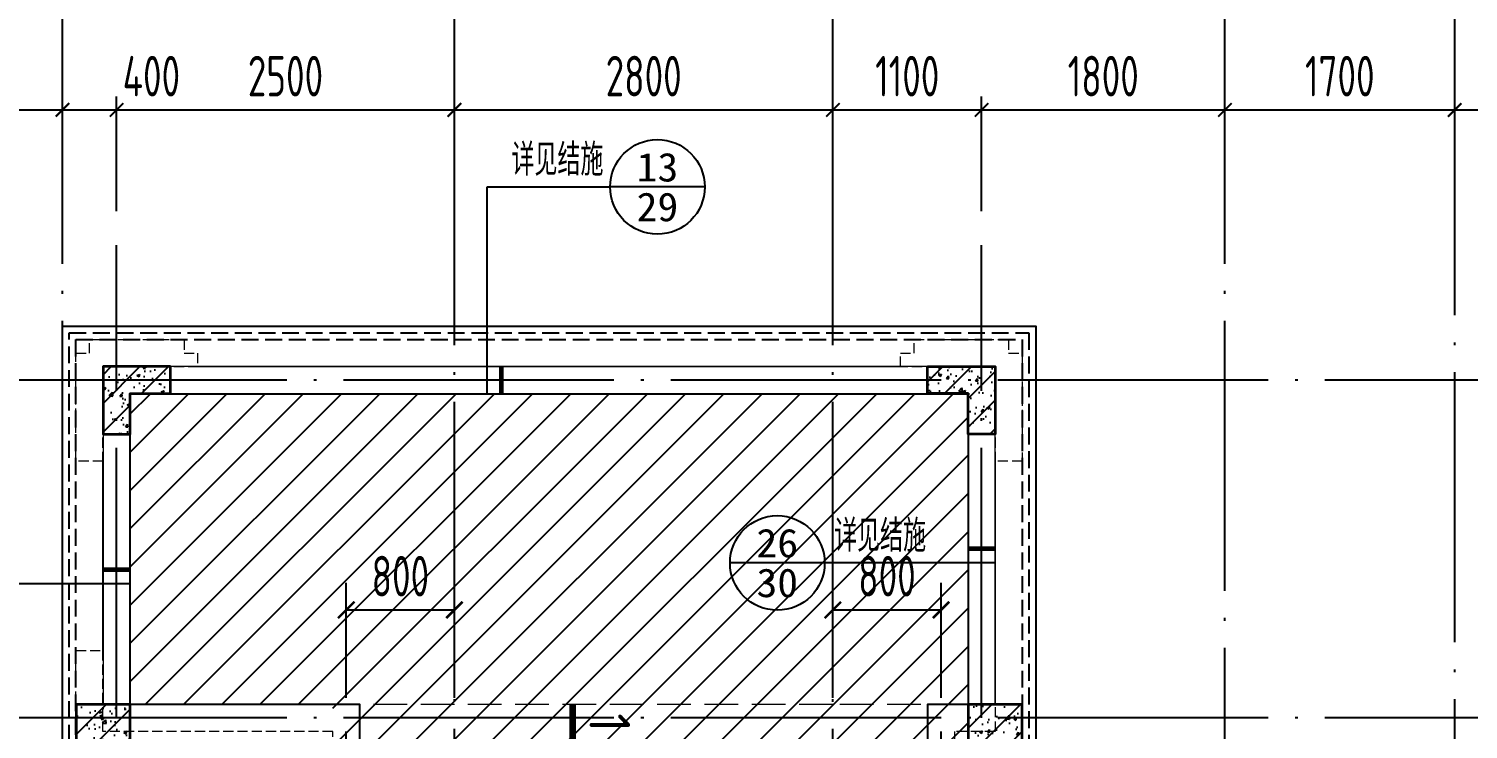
# Model space of a CAD drawing. Extents: x -1307975 to -76406, y -96289 to 379359.
# Drawn here: x -850885 to -840236, y 290385 to 295569 of the extents above; entities that cross this region are included whole.
import ezdxf
from ezdxf.enums import TextEntityAlignment as Align

# ---------------------------------------------------------------- set-up
doc = ezdxf.new("R2010")
doc.units = 0
doc.header["$LTSCALE"] = 1000
for name, pattern in [('__DASH', [0.35, 0.25, -0.1]), ('DASH', [0.35, 0.25, -0.1]), ('DOTE', [2.42, 2, -0.2, 0.02, -0.2])]:
    doc.linetypes.add(name, pattern=pattern)
doc.layers.get('0').update_dxf_attribs({"linetype": 'CONTINUOUS'})
doc.layers.get('DEFPOINTS').update_dxf_attribs({"linetype": 'CONTINUOUS'})
for name, color, linetype in [('A-AXIS', 1, 'CONTINUOUS'), ('A-DOTE', 10, 'DOTE'), ('DIM_IDEN', 67, 'CONTINUOUS'), ('PUB_TEXT', 2, 'CONTINUOUS'), ('ROOF', 183, 'CONTINUOUS'), ('S-B板填充', 251, 'CONTINUOUS'), ('S-L主梁线', 4, 'DASH'), ('S-Q墙填充', 252, 'CONTINUOUS'), ('S-Q墙标注', 3, 'CONTINUOUS'), ('S-Y一般标注', 3, 'CONTINUOUS'), ('S-Z柱填充', 252, 'CONTINUOUS'), ('S-Z柱实线', 6, 'CONTINUOUS'), ('THICK', 6, 'CONTINUOUS')]:
    doc.layers.add(name, color=color, linetype=linetype)
doc.layers.add('平面-看线', color=45, linetype='CONTINUOUS', lineweight=15)
doc.styles.add('_TCH_AXIS', font='COMPLEX', dxfattribs={"bigfont": 'GBCBIG'})
doc.styles.add('_TCH_LABEL', font='simhei.ttf')
doc.styles.add('TSSD_DIMENSION', font='Tssdeng.shx', dxfattribs={"width": 0.7, "bigfont": 'tssdchn.shx'})
doc.styles.add('TSSD_Label', font='Tssdeng.shx', dxfattribs={"width": 0.7, "bigfont": 'hztxt.shx'})
doc.styles.add('TSSD_REIN', font='tssdeng.shx', dxfattribs={"width": 0.7, "height": 300, "bigfont": 'tssdchn.shx'})
doc.styles.add('结构文字', font='zstxt.shx', dxfattribs={"width": 0.7, "bigfont": 'zshz.shx'})
doc.dimstyles.new('STRUCK', dxfattribs={"dimtxt": 400, "dimasz": 121, "dimexe": 200, "dimexo": 150, "dimgap": 115, "dimtad": 1, "dimdec": 0, "dimdsep": 46, "dimtxsty": '结构文字', "dimblk": 'ARCHTICK', "dimcen": 400, "dimclrd": 3, "dimclre": 3, "dimclrt": 7, "dimadec": 0, "dimazin": 0, "dimtfac": 1, "dimtdec": 0, "dimtix": 1, "dimtmove": 2, "dimatfit": 3, "dimldrblk": '_DIMX', "dimfxl": 1, "dimtolj": 1, "dimtzin": 0, "dimarcsym": 0})
doc.dimstyles.new('TSSD_100_100', dxfattribs={"dimtxt": 300, "dimasz": 100, "dimexe": 100, "dimexo": 250, "dimgap": 100, "dimtad": 1, "dimdec": 0, "dimzin": 0, "dimdsep": 46, "dimtxsty": 'TSSD_DIMENSION', "dimblk": 'ARCHTICK', "dimcen": 0, "dimdle": 100, "dimclrt": 7, "dimadec": 0, "dimazin": 0, "dimtfac": 1, "dimtdec": 0, "dimtix": 1, "dimtmove": 2, "dimatfit": 3, "dimldrblk": 'ARCHTICK', "dimfxl": 1, "dimtolj": 1, "dimtzin": 0, "dimarcsym": 0})
pattern_1 = [(50, (46738.58, -83346.06), (215.17805, -18.82564), [22.5, -247.5]), (355, (46738.58, -83346.06), (-41.6254, 225.65764), [18, -198]), (100.4514, (46756.5, -83347.63), (173.55281, 206.83186), [19.12206, -210.34263]), (46.1842, (46738.58, -83286.06), (320.1723, -49.6557), [33.75, -371.25]), (96.6356, (46765.26, -83290.2), (280.3988, 292.23536), [28.6831, -315.5139]), (351.1842, (46738.58, -83286.06), (280.3986, 292.2356), [27, -297]), (21, (46768.58, -83301.06), (179.07212, -120.78567), [22.5, -247.5]), (326, (46768.58, -83301.06), (72.9946, 217.545), [18, -198]), (71.4514, (46783.5, -83311.13), (252.0668, 96.75915), [19.12206, -210.34263]), (37.5, (46738.58, -83346.06), (3.647957, 99.868156), [0, -195.6, 0, -201, 0, -198.75]), (7.5, (46738.58, -83346.06), (78.92086, 118.32351), [0, -114.6, 0, -191.1, 0, -75.75]), (327.5, (46671.68, -83346.06), (160.14673, -6.76646), [0, -75, 0, -234, 0, -310.5]), (317.5, (46641.68, -83346.06), (174.95585, 30.0315), [0, -97.5, 0, -155.4, 0, -220.5]), (45, (46738.58, -83346.06), (-106.06602, 106.06602), [])]

# ---------------------------------------------------------------- blocks, each defined once
blk = doc.blocks.new('_ArchTick')
at = {"color": 0, "linetype": 'ByBlock', "const_width": 0.15}
blk.add_lwpolyline([(-0.5, -0.5), (0.5, 0.5)], dxfattribs=at)
blk = doc.blocks.new('*D193')
at = {"layer": 'DEFPOINTS', "color": 0, "transparency": 16777216}
for p in [(12800, 22100), (11100, 21100), (12800, 21100)]:
    blk.add_point(p, dxfattribs=at)
at = {"layer": 'S-Y一般标注', "color": 0, "lineweight": -2, "transparency": 16777216}
for p, q in [((11100, 21350), (11100, 22200)), ((12800, 21350), (12800, 22200)), ((11000, 22100), (12900, 22100))]:
    blk.add_line(p, q, dxfattribs=at)
at = {"layer": 'S-Y一般标注', "color": 0, "lineweight": -2, "transparency": 16777216, "xscale": 100, "yscale": 100, "zscale": 100, "rotation": 180}
blk.add_blockref('_ArchTick', (11100, 22100), dxfattribs=at)
at = {"layer": 'S-Y一般标注', "color": 0, "lineweight": -2, "transparency": 16777216, "xscale": 100, "yscale": 100, "zscale": 100}
blk.add_blockref('_ArchTick', (12800, 22100), dxfattribs=at)
at = {"layer": 'S-Y一般标注', "color": 7, "transparency": 16777216, "insert": (11950, 22350), "char_height": 300, "attachment_point": 5, "style": 'TSSD_DIMENSION'}
blk.add_mtext('\\A1;1700', dxfattribs=at)
blk = doc.blocks.new('*D194')
at = {"layer": 'DEFPOINTS', "color": 0, "transparency": 16777216}
for p in [(13200, 22100), (12800, 21100), (13200, 21100)]:
    blk.add_point(p, dxfattribs=at)
at = {"layer": 'S-Y一般标注', "color": 0, "lineweight": -2, "transparency": 16777216}
for p, q in [((12800, 21350), (12800, 22200)), ((13200, 21350), (13200, 22200)), ((12700, 22100), (13300, 22100))]:
    blk.add_line(p, q, dxfattribs=at)
at = {"layer": 'S-Y一般标注', "color": 0, "lineweight": -2, "transparency": 16777216, "xscale": 100, "yscale": 100, "zscale": 100, "rotation": 180}
blk.add_blockref('_ArchTick', (12800, 22100), dxfattribs=at)
at = {"layer": 'S-Y一般标注', "color": 0, "lineweight": -2, "transparency": 16777216, "xscale": 100, "yscale": 100, "zscale": 100}
blk.add_blockref('_ArchTick', (13200, 22100), dxfattribs=at)
at = {"layer": 'S-Y一般标注', "color": 7, "transparency": 16777216, "insert": (13458, 22350), "char_height": 300, "attachment_point": 5, "style": 'TSSD_DIMENSION'}
blk.add_mtext('\\A1;400', dxfattribs=at)
blk = doc.blocks.new('*D195')
at = {"layer": 'DEFPOINTS', "color": 0, "transparency": 16777216}
for p in [(18500, 22100), (15700, 21100), (18500, 21100)]:
    blk.add_point(p, dxfattribs=at)
at = {"layer": 'S-Y一般标注', "color": 0, "lineweight": -2, "transparency": 16777216}
for p, q in [((15700, 21350), (15700, 22200)), ((18500, 21350), (18500, 22200)), ((15600, 22100), (18600, 22100))]:
    blk.add_line(p, q, dxfattribs=at)
at = {"layer": 'S-Y一般标注', "color": 0, "lineweight": -2, "transparency": 16777216, "xscale": 100, "yscale": 100, "zscale": 100, "rotation": 180}
blk.add_blockref('_ArchTick', (15700, 22100), dxfattribs=at)
at = {"layer": 'S-Y一般标注', "color": 0, "lineweight": -2, "transparency": 16777216, "xscale": 100, "yscale": 100, "zscale": 100}
blk.add_blockref('_ArchTick', (18500, 22100), dxfattribs=at)
at = {"layer": 'S-Y一般标注', "color": 7, "transparency": 16777216, "insert": (17100, 22350), "char_height": 300, "attachment_point": 5, "style": 'TSSD_DIMENSION'}
blk.add_mtext('\\A1;2800', dxfattribs=at)
blk = doc.blocks.new('*D196')
at = {"layer": 'DEFPOINTS', "color": 0, "transparency": 16777216}
for p in [(19600, 22100), (18500, 21100), (19600, 21100)]:
    blk.add_point(p, dxfattribs=at)
at = {"layer": 'S-Y一般标注', "color": 0, "lineweight": -2, "transparency": 16777216}
for p, q in [((18500, 21350), (18500, 22200)), ((19600, 21350), (19600, 22200)), ((18400, 22100), (19700, 22100))]:
    blk.add_line(p, q, dxfattribs=at)
at = {"layer": 'S-Y一般标注', "color": 0, "lineweight": -2, "transparency": 16777216, "xscale": 100, "yscale": 100, "zscale": 100, "rotation": 180}
blk.add_blockref('_ArchTick', (18500, 22100), dxfattribs=at)
at = {"layer": 'S-Y一般标注', "color": 0, "lineweight": -2, "transparency": 16777216, "xscale": 100, "yscale": 100, "zscale": 100}
blk.add_blockref('_ArchTick', (19600, 22100), dxfattribs=at)
at = {"layer": 'S-Y一般标注', "color": 7, "transparency": 16777216, "insert": (19050, 22350), "char_height": 300, "attachment_point": 5, "style": 'TSSD_DIMENSION'}
blk.add_mtext('\\A1;1100', dxfattribs=at)
blk = doc.blocks.new('*D197')
at = {"layer": 'DEFPOINTS', "color": 0, "transparency": 16777216}
for p in [(23100, 22100), (21400, 21100), (23100, 21100)]:
    blk.add_point(p, dxfattribs=at)
at = {"layer": 'S-Y一般标注', "color": 0, "lineweight": -2, "transparency": 16777216}
for p, q in [((21400, 21350), (21400, 22200)), ((23100, 21350), (23100, 22200)), ((21300, 22100), (23200, 22100))]:
    blk.add_line(p, q, dxfattribs=at)
at = {"layer": 'S-Y一般标注', "color": 0, "lineweight": -2, "transparency": 16777216, "xscale": 100, "yscale": 100, "zscale": 100, "rotation": 180}
blk.add_blockref('_ArchTick', (21400, 22100), dxfattribs=at)
at = {"layer": 'S-Y一般标注', "color": 0, "lineweight": -2, "transparency": 16777216, "xscale": 100, "yscale": 100, "zscale": 100}
blk.add_blockref('_ArchTick', (23100, 22100), dxfattribs=at)
at = {"layer": 'S-Y一般标注', "color": 7, "transparency": 16777216, "insert": (22250, 22350), "char_height": 300, "attachment_point": 5, "style": 'TSSD_DIMENSION'}
blk.add_mtext('\\A1;1700', dxfattribs=at)
blk = doc.blocks.new('*D198')
at = {"layer": 'DEFPOINTS', "color": 0, "transparency": 16777216}
for p in [(24900, 22100), (23100, 21100), (24900, 21100)]:
    blk.add_point(p, dxfattribs=at)
at = {"layer": 'S-Y一般标注', "color": 0, "lineweight": -2, "transparency": 16777216}
for p, q in [((23100, 21350), (23100, 22200)), ((24900, 21350), (24900, 22200)), ((23000, 22100), (25000, 22100))]:
    blk.add_line(p, q, dxfattribs=at)
at = {"layer": 'S-Y一般标注', "color": 0, "lineweight": -2, "transparency": 16777216, "xscale": 100, "yscale": 100, "zscale": 100, "rotation": 180}
blk.add_blockref('_ArchTick', (23100, 22100), dxfattribs=at)
at = {"layer": 'S-Y一般标注', "color": 0, "lineweight": -2, "transparency": 16777216, "xscale": 100, "yscale": 100, "zscale": 100}
blk.add_blockref('_ArchTick', (24900, 22100), dxfattribs=at)
at = {"layer": 'S-Y一般标注', "color": 7, "transparency": 16777216, "insert": (24000, 22350), "char_height": 300, "attachment_point": 5, "style": 'TSSD_DIMENSION'}
blk.add_mtext('\\A1;1800', dxfattribs=at)
blk = doc.blocks.new('*D225')
at = {"layer": 'DEFPOINTS', "color": 0, "transparency": 16777216}
for p in [(15700, 22100), (13200, 21100), (15700, 21100)]:
    blk.add_point(p, dxfattribs=at)
at = {"layer": 'S-Y一般标注', "color": 0, "lineweight": -2, "transparency": 16777216}
for p, q in [((13200, 21350), (13200, 22200)), ((15700, 21350), (15700, 22200)), ((13100, 22100), (15800, 22100))]:
    blk.add_line(p, q, dxfattribs=at)
at = {"layer": 'S-Y一般标注', "color": 0, "lineweight": -2, "transparency": 16777216, "xscale": 100, "yscale": 100, "zscale": 100, "rotation": 180}
blk.add_blockref('_ArchTick', (13200, 22100), dxfattribs=at)
at = {"layer": 'S-Y一般标注', "color": 0, "lineweight": -2, "transparency": 16777216, "xscale": 100, "yscale": 100, "zscale": 100}
blk.add_blockref('_ArchTick', (15700, 22100), dxfattribs=at)
at = {"layer": 'S-Y一般标注', "color": 7, "transparency": 16777216, "insert": (14450, 22350), "char_height": 300, "attachment_point": 5, "style": 'TSSD_DIMENSION'}
blk.add_mtext('\\A1;2500', dxfattribs=at)
blk = doc.blocks.new('*D226')
at = {"layer": 'DEFPOINTS', "color": 0, "transparency": 16777216}
for p in [(21400, 22100), (19600, 21100), (21400, 21100)]:
    blk.add_point(p, dxfattribs=at)
at = {"layer": 'S-Y一般标注', "color": 0, "lineweight": -2, "transparency": 16777216}
for p, q in [((19600, 21350), (19600, 22200)), ((21400, 21350), (21400, 22200)), ((19500, 22100), (21500, 22100))]:
    blk.add_line(p, q, dxfattribs=at)
at = {"layer": 'S-Y一般标注', "color": 0, "lineweight": -2, "transparency": 16777216, "xscale": 100, "yscale": 100, "zscale": 100, "rotation": 180}
blk.add_blockref('_ArchTick', (19600, 22100), dxfattribs=at)
at = {"layer": 'S-Y一般标注', "color": 0, "lineweight": -2, "transparency": 16777216, "xscale": 100, "yscale": 100, "zscale": 100}
blk.add_blockref('_ArchTick', (21400, 22100), dxfattribs=at)
at = {"layer": 'S-Y一般标注', "color": 7, "transparency": 16777216, "insert": (20500, 22350), "char_height": 300, "attachment_point": 5, "style": 'TSSD_DIMENSION'}
blk.add_mtext('\\A1;1800', dxfattribs=at)
blk = doc.blocks.new('20210729.03492876')
at = {"layer": 'ROOF', "ltscale": 0.8}
for points in [[(10500, 13200), (8500, 13200), (8500, 16500), (15700, 16500), (15700, 12900), (15100, 12900)], [(10700, 13250), (10700, 13700), (9000, 13700), (9000, 16000), (15200, 16000), (15200, 13700), (14900, 13700), (14900, 13250)]]:
    blk.add_lwpolyline(points, dxfattribs=at)
at = {"layer": 'ROOF', "linetype": '__DASH', "ltscale": 0.5}
for points in [[(10500, 13250), (8550, 13250), (8550, 16450), (15650, 16450), (15650, 12950), (15100, 12950)], [(10500, 13300), (8600, 13300), (8600, 16400), (15600, 16400), (15600, 13000), (15100, 13000)]]:
    blk.add_lwpolyline(points, dxfattribs=at)
at = {"layer": '平面-看线', "linetype": 'DASH', "ltscale": 0.3}
for points in [[(8600, 13300), (8600, 14100), (8800, 14100), (8800, 15500), (8600, 15500), (8600, 16300), (8700, 16300), (8700, 16400), (8990, 16400), (8990, 16400), (9110, 16400), (9110, 16400), (9400, 16400), (9400, 16300), (9500, 16300), (9500, 16200), (14700, 16200), (14700, 16300), (14800, 16300), (14800, 16400), (15090, 16400), (15090, 16400), (15210, 16400), (15210, 16400), (15500, 16400), (15500, 16300), (15600, 16300), (15600, 15500), (15400, 15500), (15400, 13700), (15600, 13700), (15600, 13000)], [(10500, 13250), (10500, 13500), (8800, 13500), (8800, 16200), (15400, 16200), (15400, 13500), (15100, 13500), (15100, 13250)]]:
    blk.add_lwpolyline(points, dxfattribs=at)
blk = doc.blocks.new('20210807.15313138')
at = {"layer": 'S-Z柱填充'}
h = blk.add_hatch(dxfattribs=at)
h.set_pattern_fill('ARMORED', color=256, scale=30, style=0)
h.set_pattern_definition(pattern_1)
h.paths.add_polyline_path([(70016, 72540), (69516, 72540), (69516, 72040), (69716, 72040), (69716, 72340), (70016, 72340)])
h = blk.add_hatch(dxfattribs=at)
h.set_pattern_fill('ARMORED', color=256, scale=30, style=0)
h.set_pattern_definition(pattern_1)
h.paths.add_polyline_path([(75616, 72540), (76116, 72540), (76116, 72040), (75916, 72040), (75916, 72340), (75616, 72340)])
h = blk.add_hatch(dxfattribs=at)
h.set_pattern_fill('ARMORED', color=256, scale=30, style=0)
h.set_pattern_definition([(50, (-310092.94, 38050.78), (215.178055, -18.82564), [22.5, -247.5]), (355, (-310092.94, 38050.78), (-41.6254, 225.65764), [18, -198]), (100.4514, (-310075.01, 38049.2), (173.55281, 206.83186), [19.12206, -210.34263]), (46.1842, (-310092.94, 38110.78), (320.17231, -49.6557), [33.75, -371.25]), (96.6356, (-310066.26, 38106.64), (280.3988, 292.23536), [28.6831, -315.5139]), (351.1842, (-310092.94, 38110.78), (280.39858, 292.23558), [27, -297]), (21, (-310062.94, 38095.78), (179.072116, -120.78567), [22.5, -247.5]), (326, (-310062.94, 38095.78), (72.9946, 217.54501), [18, -198]), (71.4514, (-310048.02, 38085.71), (252.06679, 96.75915), [19.12206, -210.34263]), (37.5, (-310092.945, 38050.78), (3.647957, 99.868156), [0, -195.6, 0, -201, 0, -198.75]), (7.5, (-310092.94, 38050.78), (78.92086, 118.323514), [0, -114.6, 0, -191.1, 0, -75.75]), (327.5, (-310159.845, 38050.78), (160.146731, -6.766462), [0, -75, 0, -234, 0, -310.5]), (317.5, (-310189.84, 38050.78), (174.95585, 30.031495), [0, -97.5, 0, -155.4, 0, -220.5]), (45, (-310092.94, 38050.78), (-106.06602, 106.06602), [])])
h.paths.add_polyline_path([(69716, 70040), (69316, 70040), (69316, 69640), (69716, 69640)])
h = blk.add_hatch(dxfattribs=at)
h.set_pattern_fill('ARMORED', color=256, scale=30, style=0)
h.set_pattern_definition([(50, (-309692.94, 38050.78), (215.178055, -18.82564), [22.5, -247.5]), (355, (-309692.94, 38050.78), (-41.6254, 225.65764), [18, -198]), (100.4514, (-309675.01, 38049.21), (173.55281, 206.83186), [19.12206, -210.34263]), (46.1842, (-309692.94, 38110.78), (320.17231, -49.6557), [33.75, -371.25]), (96.6356, (-309666.26, 38106.64), (280.3988, 292.23536), [28.6831, -315.5139]), (351.1842, (-309692.94, 38110.78), (280.39858, 292.23558), [27, -297]), (21, (-309662.94, 38095.78), (179.072116, -120.78567), [22.5, -247.5]), (326, (-309662.94, 38095.78), (72.9946, 217.54501), [18, -198]), (71.4514, (-309648.02, 38085.71), (252.06679, 96.75915), [19.12206, -210.34263]), (37.5, (-309692.945, 38050.78), (3.647957, 99.868156), [0, -195.6, 0, -201, 0, -198.75]), (7.5, (-309692.94, 38050.78), (78.92086, 118.323514), [0, -114.6, 0, -191.1, 0, -75.75]), (327.5, (-309759.845, 38050.78), (160.146731, -6.766462), [0, -75, 0, -234, 0, -310.5]), (317.5, (-309789.84, 38050.78), (174.95585, 30.031495), [0, -97.5, 0, -155.4, 0, -220.5]), (45, (-309692.94, 38050.78), (-106.06602, 106.06602), [])])
h.paths.add_polyline_path([(76316, 70040), (75916, 70040), (75916, 69640), (76316, 69640)])
at = {"layer": 'S-L主梁线', "linetype": 'ByBlock', "lineweight": 18}
for p, q in [((75716, 72540), (70016, 72540)), ((76116, 70040), (76116, 72140)), ((69516, 72040), (69516, 70040))]:
    blk.add_line(p, q, dxfattribs=at)
at = {"layer": 'S-L主梁线', "linetype": 'DASH', "lineweight": 18}
for p, q in [((70016, 72340), (75716, 72340)), ((75916, 72140), (75916, 70040)), ((69716, 70040), (69716, 72040)), ((71315, 70040), (69716, 70040)), ((72116, 70040), (71315, 70040)), ((74915, 70040), (72116, 70040)), ((75916, 70040), (74915, 70040))]:
    blk.add_line(p, q, dxfattribs=at)
at = {"layer": 'S-Z柱实线', "lineweight": 35}
for points in [[(70016, 72540), (69516, 72540), (69516, 72040), (69716, 72040), (69716, 72340), (70016, 72340), (70016, 72540)], [(75616, 72540), (76116, 72540), (76116, 72040), (75916, 72040), (75916, 72340), (75616, 72340), (75616, 72540)]]:
    blk.add_lwpolyline(points, dxfattribs=at)
for points in [[(69716, 70040), (69316, 70040), (69316, 69640), (69716, 69640)], [(76316, 70040), (75916, 70040), (75916, 69640), (76316, 69640)]]:
    blk.add_lwpolyline(points, close=True, dxfattribs=at)
blk = doc.blocks.new('*D972')
at = {"layer": 'DEFPOINTS', "color": 0, "transparency": 16777216}
for p in [(-847736, 291268), (-848536, 290468), (-847736, 290468)]:
    blk.add_point(p, dxfattribs=at)
at = {"layer": 'S-Q墙标注', "color": 3, "lineweight": -2, "transparency": 16777216}
for p, q in [((-848536, 290618), (-848536, 291468)), ((-847736, 290618), (-847736, 291468)), ((-848536, 291268), (-847736, 291268))]:
    blk.add_line(p, q, dxfattribs=at)
at = {"layer": 'S-Q墙标注', "color": 3, "lineweight": -2, "transparency": 16777216, "xscale": 121, "yscale": 121, "zscale": 121, "rotation": 180}
blk.add_blockref('_ArchTick', (-848536, 291268), dxfattribs=at)
at = {"layer": 'S-Q墙标注', "color": 3, "lineweight": -2, "transparency": 16777216, "xscale": 121, "yscale": 121, "zscale": 121}
blk.add_blockref('_ArchTick', (-847736, 291268), dxfattribs=at)
at = {"layer": 'S-Q墙标注', "color": 7, "transparency": 16777216, "insert": (-848136, 291518), "char_height": 300, "attachment_point": 5, "style": 'TSSD_REIN'}
blk.add_mtext('\\A1;800', dxfattribs=at)
blk = doc.blocks.new('_DIMX')
blk.add_line((-150, 0), (150, 0))
at = {"const_width": 50}
blk.add_lwpolyline([(-70, -70), (70, 70)], dxfattribs=at)
blk = doc.blocks.new('*D973')
at = {"layer": 'DEFPOINTS', "color": 0, "transparency": 16777216}
for p in [(-844136, 291268), (-844936, 290468), (-844136, 290468)]:
    blk.add_point(p, dxfattribs=at)
at = {"layer": 'S-Q墙标注', "color": 3, "lineweight": -2, "transparency": 16777216}
for p, q in [((-844936, 290618), (-844936, 291468)), ((-844136, 290618), (-844136, 291468)), ((-844936, 291268), (-844136, 291268))]:
    blk.add_line(p, q, dxfattribs=at)
at = {"layer": 'S-Q墙标注', "color": 3, "lineweight": -2, "transparency": 16777216, "xscale": 121, "yscale": 121, "zscale": 121, "rotation": 180}
blk.add_blockref('_ArchTick', (-844936, 291268), dxfattribs=at)
at = {"layer": 'S-Q墙标注', "color": 3, "lineweight": -2, "transparency": 16777216, "xscale": 121, "yscale": 121, "zscale": 121}
blk.add_blockref('_ArchTick', (-844136, 291268), dxfattribs=at)
at = {"layer": 'S-Q墙标注', "color": 7, "transparency": 16777216, "insert": (-844536, 291518), "char_height": 300, "attachment_point": 5, "style": 'TSSD_REIN'}
blk.add_mtext('\\A1;800', dxfattribs=at)
blk = doc.blocks.new('20210811.10154474')
at = {"layer": 'DIM_IDEN'}
for p, q in [((11690, 18335), (12599, 18335)), ((11690, 16805), (11690, 18335)), ((13299, 18335), (12599, 18335)), ((14186, 15552), (13486, 15552)), ((15030, 15552), (14186, 15552)), ((15447, 15552), (15030, 15552)), ((8321, 15398), (7552, 15398)), ((9047, 15398), (8321, 15398))]:
    blk.add_line(p, q, dxfattribs=at)
at = {"layer": 'DIM_IDEN', "const_width": 35}
for points in [[(11795, 16805), (11795, 17005)], [(15447, 15657), (15247, 15657)], [(9047, 15503), (8847, 15503)]]:
    blk.add_lwpolyline(points, dxfattribs=at)
at = {"layer": 'DIM_IDEN'}
for centre in [(12949, 18335), (13836, 15552)]:
    blk.add_circle(centre, 350, dxfattribs=at)
at = {"layer": 'PUB_TEXT', "style": '_TCH_AXIS'}
for p in [(11869, 18418), (14256, 15635)]:
    blk.add_text('详见结施', height=236.3, dxfattribs=at).set_placement(p)
at = {"layer": 'PUB_TEXT', "style": '_TCH_LABEL'}
for s, height, width, p, p2 in [('13', 212.7, 1.00565, (12795, 18375), (13103, 18375)), ('29', 212.7, 1.00565, (12795, 18081), (13103, 18081)), ('26', 212.3, 1.011364, (13681, 15593), (13990, 15593)), ('30', 212.7, 1.00565, (13682, 15299), (13989, 15299))]:
    blk.add_text(s, height=height, dxfattribs=dict(at, width=width)).set_placement(p, p2, align=Align.FIT)
blk = doc.blocks.new('20210726.16350016')
at = {"layer": 'A-AXIS'}
for p, q in [((12800, 21100), (12800, 23900)), ((15700, 21100), (15700, 23900)), ((18500, 21100), (18500, 23900)), ((21400, 21100), (21400, 23900)), ((23100, 21100), (23100, 23900))]:
    blk.add_line(p, q, dxfattribs=at)
at = {"layer": 'A-DOTE'}
for p, q in [((12800, 13700), (12800, 21100)), ((13200, 17600), (13200, 21100)), ((15700, 13100.3), (15700, 21100)), ((18500, 13100.3), (18500, 21100)), ((19600, 17600), (19600, 21100)), ((21400, 13700), (21400, 21100)), ((23100, 10900), (23100, 21100)), ((55600, 20100), (3600, 20100)), ((55600, 17600), (3600, 17600)), ((14900, 15500), (14900, 17600)), ((19300, 15500), (19300, 17600))]:
    blk.add_line(p, q, dxfattribs=at)
at = {"layer": 'S-Y一般标注'}
for base, p1, p2, picture, middle in [((12800, 22100), (11100, 21100), (12800, 21100), '*D193', (11950, 22350)), ((15700, 22100), (13200, 21100), (15700, 21100), '*D225', (14450, 22350)), ((18500, 22100), (15700, 21100), (18500, 21100), '*D195', (17100, 22350)), ((19600, 22100), (18500, 21100), (19600, 21100), '*D196', (19050, 22350)), ((21400, 22100), (19600, 21100), (21400, 21100), '*D226', (20500, 22350)), ((23100, 22100), (21400, 21100), (23100, 21100), '*D197', (22250, 22350)), ((24900, 22100), (23100, 21100), (24900, 21100), '*D198', (24000, 22350))]:
    dim = blk.add_linear_dim(base=base, p1=p1, p2=p2, dimstyle='TSSD_100_100', dxfattribs=at)
    dim.commit()
    dim.dimension.update_dxf_attribs({"geometry": picture, "text_midpoint": middle})
dim = blk.add_linear_dim(base=(13200, 22100), p1=(12800, 21100), p2=(13200, 21100), dimstyle='TSSD_100_100', dxfattribs=at)
dim.commit()
dim.dimension.update_dxf_attribs({"geometry": '*D194', "text_midpoint": (13458.1, 22350), "dimtype": 160})

msp = doc.modelspace()

# ---------------------------------------------------------------- hatches: boundary and pattern name
at = {"layer": 'S-B板填充'}
h = msp.add_hatch(dxfattribs=at)
h.set_pattern_fill('METAL', color=256, scale=50, style=0)
h.set_pattern_definition([(45, (-761102.05, 138224.62), (-141.42136, 141.42136), [])])
edge = h.paths.add_edge_path()
edge.add_line((-848635.99, 290118.37), (-843935.99, 290118.6))
edge.add_line((-843935.99, 290118.6), (-843935.99, 290568.62))
edge.add_line((-843935.99, 290568.62), (-843935.99, 290768.48))
edge.add_line((-843935.99, 290768.48), (-843936, 292868.48))
edge.add_line((-843936, 292868.48), (-850135.98, 292868.48))
edge.add_line((-850135.98, 292868.48), (-850135.99, 290568.49))
edge.add_line((-850135.99, 290568.49), (-848636, 290568.48))
edge.add_line((-848636, 290568.48), (-848635.99, 290118.48))

# ---------------------------------------------------------------- linework, layer by layer
at = {"layer": 'THICK', "const_width": 50}
msp.add_lwpolyline([(-846862.01, 290273.6), (-846862.01, 290573.6)], dxfattribs=at)

# ---------------------------------------------------------------- block references
msp.add_blockref('20210729.03492876', (-859135.99, 276868.48))
at = {"layer": 'A-DOTE'}
msp.add_blockref('20210726.16350016', (-863435.99, 272868.44), dxfattribs=at)
at = {"layer": 'PUB_TEXT'}
msp.add_blockref('20210811.10154474', (-859183.07, 276063.86), dxfattribs=at)
at = {"layer": 'S-Q墙填充'}
msp.add_blockref('20210807.15313138', (-919851.63, 220528.94), dxfattribs=at)

# ---------------------------------------------------------------- texts
at = {"layer": 'THICK', "style": 'TSSD_Label'}
msp.add_text('1', height=300, rotation=270, dxfattribs=at).set_placement((-846737.01, 290504.37))

# ---------------------------------------------------------------- dimensions: what is measured, and where the dimension line sits
at = {"layer": 'S-Q墙标注'}
for base, p1, p2, picture, middle in [((-847735.99, 291268.48), (-848535.99, 290468.48), (-847735.99, 290468.48), '*D972', (-848135.99, 291518.48)), ((-844135.99, 291268.48), (-844935.99, 290468.48), (-844135.99, 290468.48), '*D973', (-844535.99, 291518.48))]:
    dim = msp.add_linear_dim(base=base, p1=p1, p2=p2, dimstyle='STRUCK', override={"dimtxt": 300, "dimgap": 100, "dimtxsty": 'TSSD_REIN'}, dxfattribs=at)
    dim.commit()
    dim.dimension.update_dxf_attribs({"geometry": picture, "text_midpoint": middle})

doc.saveas('drawing.dxf')
